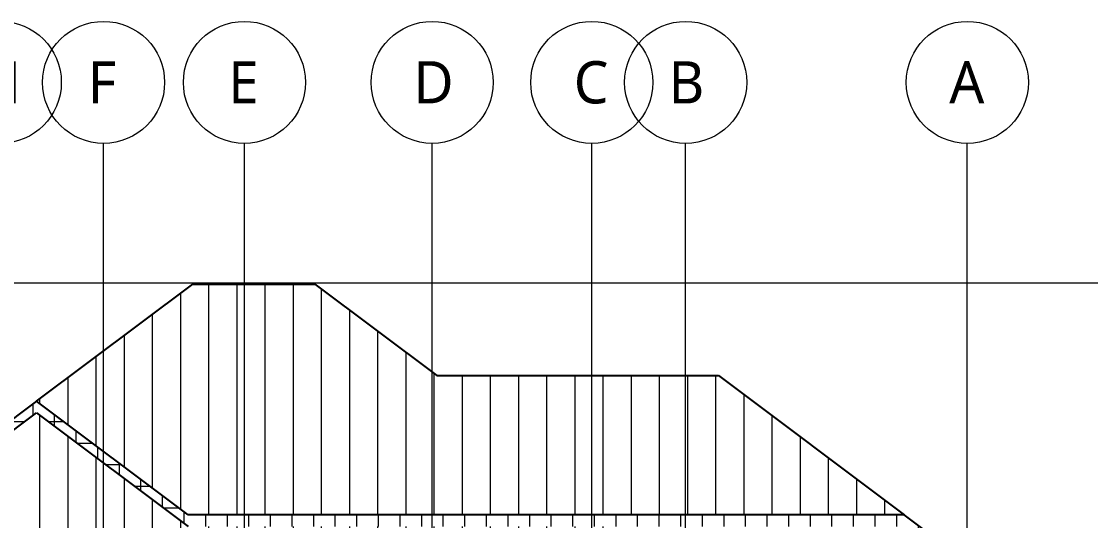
# Model space of a CAD drawing. Header units: millimetres. Extents: x 5566 to 87041, y 4768 to 57472.
# Drawn here: x 64857 to 76245, y 52151 to 57472 of the extents above; entities that cross this region are included whole.
import ezdxf

# ---------------------------------------------------------------- set-up
doc = ezdxf.new("R2010")
doc.units = ezdxf.units.MM
doc.layers.get('0').update_dxf_attribs({"color": 250})
doc.layers.add('S-GRID-IDEN', color=255, linetype='Continuous', lineweight=9)
doc.styles.add('Trebuchet MS_1', font='trebuc.ttf', dxfattribs={"height": 450})

# ---------------------------------------------------------------- blocks, each defined once
blk = doc.blocks.new('Grid - M_Grid Head - Circle-50561-Section 3')
at = {"layer": 'S-GRID-IDEN'}
blk.add_circle((2378, 12438), 650, dxfattribs=at)

msp = doc.modelspace()

# ---------------------------------------------------------------- hatches: boundary and pattern name
at = {"lineweight": 9}
h = msp.add_hatch(dxfattribs=at)
h.set_pattern_fill('FP_4', color=256, style=0, pattern_type=2)
h.set_pattern_definition([(90, (72554.33, 50833.5), (-300, 2e-14), [])])
h.paths.add_polyline_path([(70271.29213, 52213.58702), (74259.27822, 52213.58702), (72281.88963, 53696.62846), (69281.88963, 53696.62846), (67981.88963, 54671.62846), (66681.88963, 54671.62846), (65019.38963, 53424.75346), (66634.27822, 52213.58702), (68594.74941, 52213.58702)])
h = msp.add_hatch(dxfattribs=at)
h.set_pattern_fill('FP_2', color=256, style=0, pattern_type=2)
h.set_pattern_definition([(0, (70270.64, 49527.88), (0, 230), []), (90, (70270.64, 49527.88), (-230, 1e-14), [])])
h.paths.add_polyline_path([(62731.88963, 51584.12846), (65019.38963, 53299.75346), (66634.27822, 52088.58702), (74259.27822, 52088.58702), (74931.88963, 51584.12846), (74931.88963, 51709.12846), (74259.27822, 52213.58702), (66634.27822, 52213.58702), (65019.38963, 53424.75346), (62731.88963, 51709.12846)])
h = msp.add_hatch(dxfattribs=at)
h.set_pattern_fill('FP_3', color=256, style=0, pattern_type=2)
h.set_pattern_definition([(90, (72554.33, 56206.77), (-300, 2e-14), [])])
h.paths.add_polyline_path([(70881.88963, 51584.12846), (71931.88963, 51584.12846), (71259.27822, 52088.58702), (66634.27822, 52088.58702), (65019.38963, 53299.75346), (62731.88963, 51584.12846), (70271.29213, 51584.12846)])

# ---------------------------------------------------------------- linework, layer by layer
for p, q in [((65731.88963, 42087.31255), (65731.88963, 56172.36436)), ((67231.88963, 42087.31255), (67231.88963, 56172.36436)), ((69231.88963, 42087.31255), (69231.88963, 56172.36436)), ((70931.88963, 42087.31255), (70931.88963, 56172.36436)), ((71931.88963, 42087.31255), (71931.88963, 56172.36436)), ((74931.88963, 42087.31255), (74931.88963, 56172.36436)), ((54300, 54684.12846), (86241.27059, 54684.12846))]:
    msp.add_line(p, q, dxfattribs=at)
for p, q in [((65019.38963, 53424.75346), (66681.88963, 54671.62846)), ((66681.88963, 54671.62846), (67981.88963, 54671.62846)), ((67981.88963, 54671.62846), (69281.88963, 53696.62846)), ((69281.88963, 53696.62846), (72281.88963, 53696.62846)), ((72281.88963, 53696.62846), (74259.27822, 52213.58702)), ((65019.38963, 53424.75346), (62731.88963, 51709.12846)), ((66634.27822, 52213.58702), (65019.38963, 53424.75346)), ((62731.88963, 51584.12846), (65019.38963, 53299.75346)), ((65019.38963, 53299.75346), (66634.27822, 52088.58702)), ((74259.27822, 52213.58702), (66634.27822, 52213.58702)), ((74931.88963, 51709.12846), (74259.27822, 52213.58702))]:
    msp.add_line(p, q)

# ---------------------------------------------------------------- block references
for p in [(62254.32625, 44384.12846), (63354.32625, 44384.12846), (64854.32625, 44384.12846), (66854.32625, 44384.12846), (68554.32625, 44384.12846), (72554.32625, 44384.12846)]:
    msp.add_blockref('Grid - M_Grid Head - Circle-50561-Section 3', p, dxfattribs=at)

# ---------------------------------------------------------------- next in the draw order: texts
at = {"lineweight": 9, "char_height": 450, "attachment_point": 1, "style": 'Trebuchet MS_1', "bg_fill": 3, "box_fill_scale": 1.25, "bg_fill_color": 256, "bg_fill_true_color": 13158600, "bg_fill_transparency": 0}
for s, insert, width in [('H', (64419.76756, 57048.12859), 505.063125), ('F', (65562.76756, 57048.12859), 400.84375), ('E', (67059.76756, 57048.12859), 408.860625), ('D', (69033.26756, 57048.12859), 472.995625), ('C', (70739.76756, 57048.12859), 456.961875), ('A', (74739.76756, 57048.12859), 456.961875)]:
    msp.add_mtext(s, dxfattribs=dict(at, insert=insert, width=width))

# ---------------------------------------------------------------- next in the draw order: block references
at = {"lineweight": 9}
msp.add_blockref('Grid - M_Grid Head - Circle-50561-Section 3', (69554.32625, 44384.12846), dxfattribs=at)

# ---------------------------------------------------------------- next in the draw order: texts
at = {"lineweight": 9, "insert": (71749.76756, 57048.12859), "char_height": 450, "width": 432.91125, "attachment_point": 1, "style": 'Trebuchet MS_1', "bg_fill": 3, "box_fill_scale": 1.25, "bg_fill_color": 256, "bg_fill_true_color": 13158600, "bg_fill_transparency": 0}
msp.add_mtext('B', dxfattribs=at)

doc.saveas('drawing.dxf')
